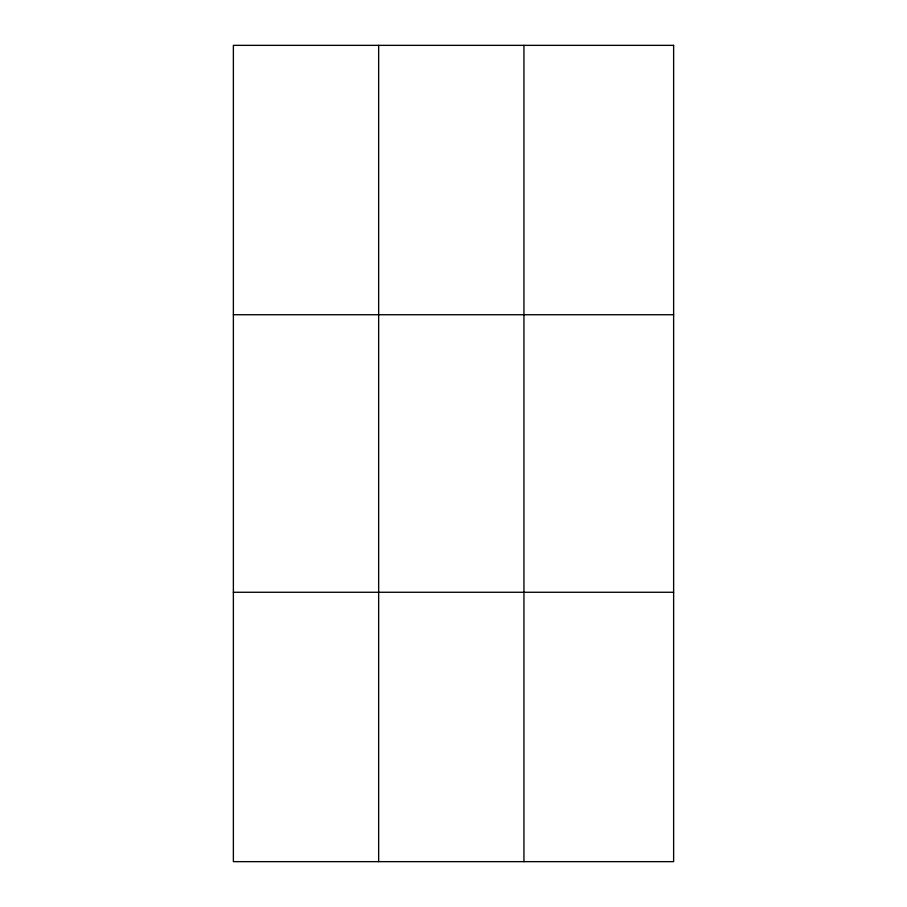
<?xml version="1.0" encoding="UTF-8"?>
<svg xmlns="http://www.w3.org/2000/svg" width="907" height="907" viewBox="0 0 907 907"><rect width="100%" height="100%" fill="white"/><g stroke="black" fill="none" stroke-linecap="round" stroke-linejoin="round"><path stroke-width="1.36" d="M378.661 861.65L378.661 45.35M523.94 861.65L523.94 45.35M233.371 314.729L673.629 314.729M233.371 592.271L673.629 592.271M673.629 45.35L673.629 861.65L233.371 861.65L233.371 45.35L673.629 45.35"/></g></svg>
